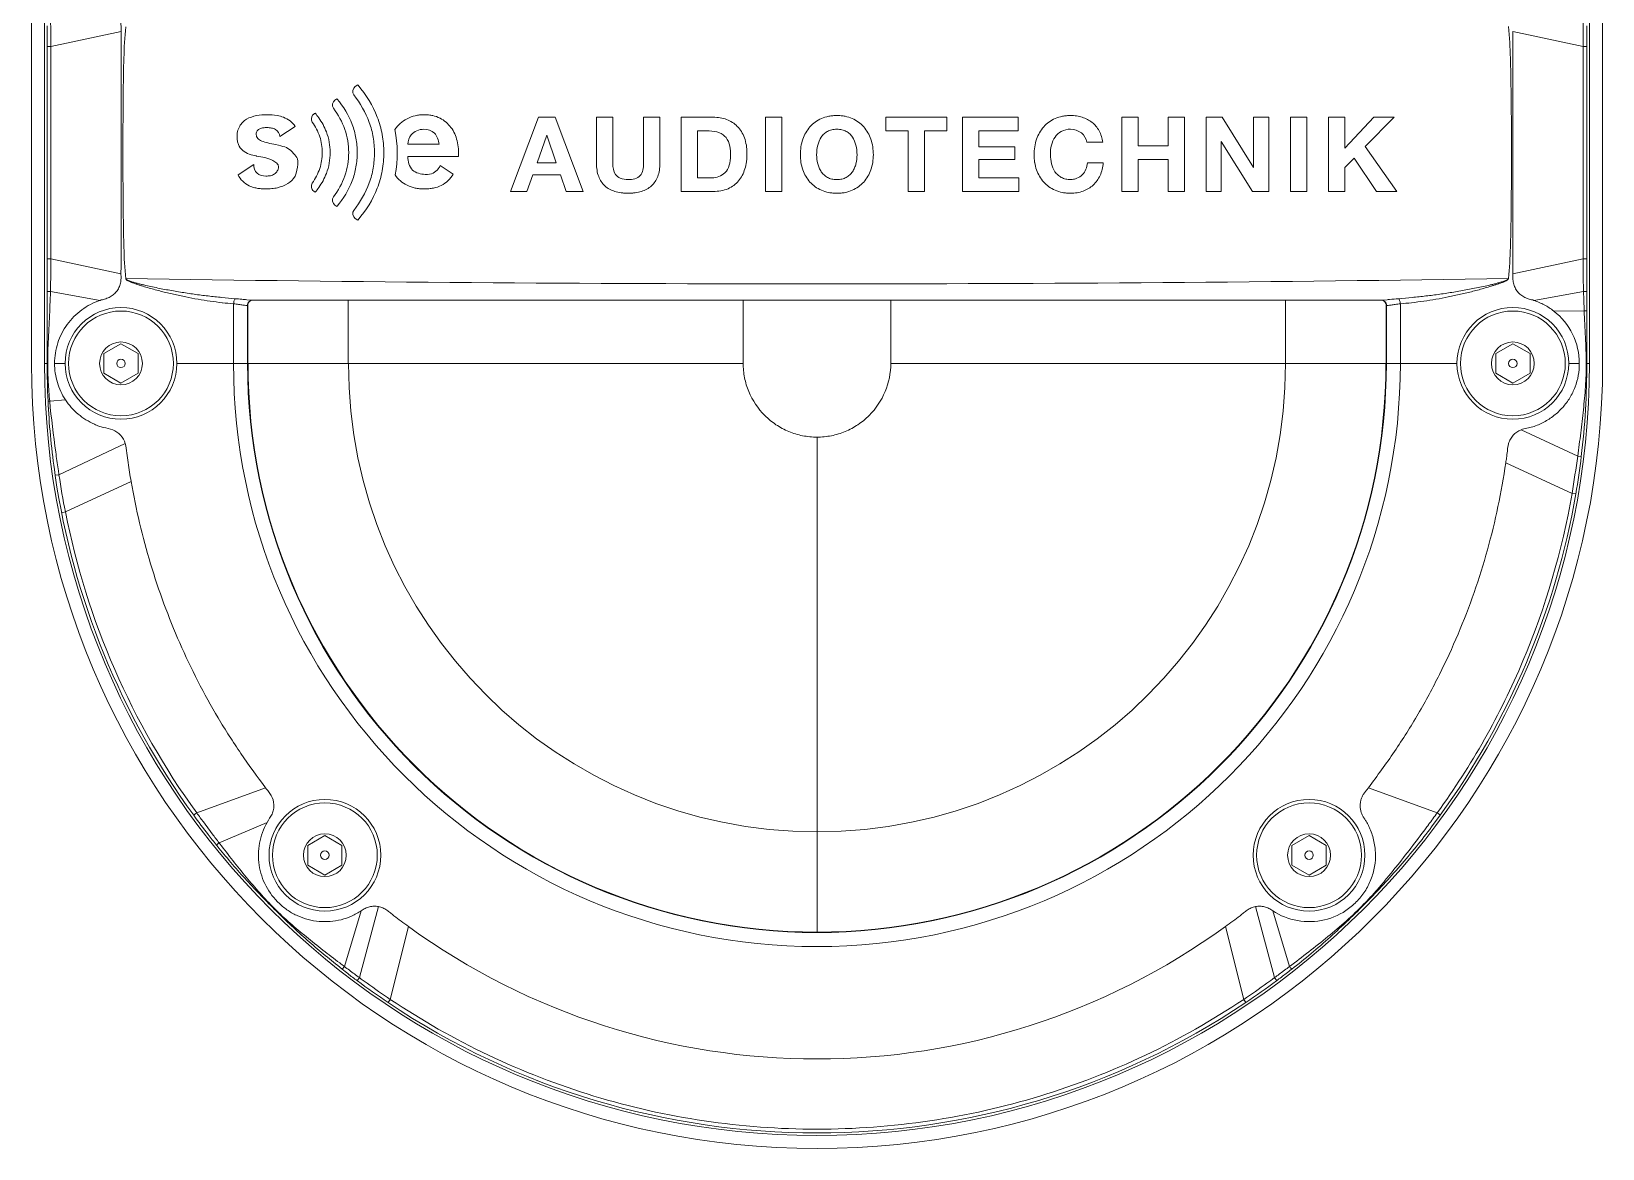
# Model space of a CAD drawing. Header units: millimetres. Extents: x 0 to 4009, y 0 to 2835.
# Drawn here: x 1991.4 to 2140.4, y 1329.1 to 1435.1 of the extents above; entities that cross this region are included whole.
import ezdxf

# ---------------------------------------------------------------- set-up
doc = ezdxf.new("R2010")
doc.units = ezdxf.units.MM
doc.layers.get('0').update_dxf_attribs({"lineweight": 13})

msp = doc.modelspace()

# ---------------------------------------------------------------- linework, layer by layer
for p, q in [((1991.42, 1560.62), (1991.42, 1403.62)), ((1992.65, 1403.62), (1992.65, 1560.62)), ((2139.18, 1560.62), (2139.18, 1403.62)), ((2140.42, 1403.62), (2140.42, 1560.62)), ((1992.9, 1433.69), (1992.9, 1435.65)), ((1993.26, 1433.69), (1999.94, 1435.12)), ((2131.92, 1412.13), (2131.91, 1435.12)), ((2131.91, 1435.12), (2138.57, 1433.69)), ((2138.93, 1435.65), (2138.93, 1433.69)), ((1992.9, 1413.55), (1992.9, 1433.69)), ((1993.26, 1433.69), (1992.9, 1433.69)), ((1993.26, 1413.55), (1993.26, 1433.69)), ((2138.57, 1433.69), (2138.57, 1413.55)), ((2138.93, 1433.69), (2138.57, 1433.69)), ((2138.93, 1433.69), (2138.93, 1413.55)), ((2022.12, 1429.88), (2022.36, 1430.04)), ((2020.19, 1428.6), (2020.38, 1428.73)), ((2016.42, 1426.1), (2014.99, 1425.16)), ((2036.84, 1419.93), (2039.51, 1426.97)), ((2039.51, 1426.97), (2041.1, 1426.97)), ((2041.1, 1426.97), (2043.74, 1419.93)), ((2045.01, 1426.97), (2045.01, 1422.59)), ((2045.01, 1426.97), (2046.56, 1426.97)), ((2046.56, 1422.59), (2046.56, 1426.97)), ((2049.47, 1426.97), (2049.47, 1422.59)), ((2049.47, 1426.97), (2051.02, 1426.97)), ((2051.02, 1422.59), (2051.02, 1426.97)), ((2053.04, 1426.97), (2053.04, 1419.93)), ((2053.04, 1426.97), (2056.08, 1426.97)), ((2061.04, 1426.97), (2061.04, 1419.93)), ((2061.04, 1426.97), (2062.59, 1426.97)), ((2062.59, 1419.93), (2062.59, 1426.97)), ((2072.46, 1426.97), (2072.46, 1425.67)), ((2072.46, 1426.97), (2078.23, 1426.97)), ((2078.23, 1425.67), (2078.23, 1426.97)), ((2079.73, 1426.97), (2079.73, 1419.93)), ((2084.99, 1426.97), (2079.73, 1426.97)), ((2084.99, 1425.67), (2084.99, 1426.97)), ((2094.81, 1426.97), (2094.81, 1419.93)), ((2094.81, 1426.97), (2096.36, 1426.97)), ((2096.36, 1424.27), (2096.36, 1426.97)), ((2099.21, 1426.97), (2099.21, 1424.27)), ((2099.21, 1426.97), (2100.76, 1426.97)), ((2100.76, 1419.93), (2100.76, 1426.97)), ((2102.81, 1426.97), (2102.81, 1419.93)), ((2102.81, 1426.97), (2104.35, 1426.97)), ((2104.35, 1426.97), (2107.31, 1422.21)), ((2107.31, 1426.97), (2107.31, 1422.21)), ((2107.31, 1426.97), (2108.76, 1426.97)), ((2108.76, 1419.93), (2108.76, 1426.97)), ((2110.81, 1426.97), (2110.81, 1419.93)), ((2110.81, 1426.97), (2112.36, 1426.97)), ((2112.36, 1419.93), (2112.36, 1426.97)), ((2114.41, 1426.97), (2114.41, 1419.93)), ((2114.41, 1426.97), (2115.96, 1426.97)), ((2115.96, 1424.05), (2118.71, 1426.97)), ((2115.96, 1424.05), (2115.96, 1426.97)), ((2120.65, 1426.97), (2117.9, 1424.19)), ((2120.65, 1426.97), (2118.71, 1426.97)), ((2040.29, 1425.26), (2039.37, 1422.65)), ((2041.19, 1422.65), (2040.29, 1425.26)), ((2054.59, 1421.23), (2054.59, 1425.67)), ((2055.69, 1425.67), (2054.59, 1425.67)), ((2074.57, 1425.67), (2072.46, 1425.67)), ((2074.57, 1425.67), (2074.57, 1419.93)), ((2076.12, 1419.93), (2076.12, 1425.67)), ((2078.23, 1425.67), (2076.12, 1425.67)), ((2081.27, 1424.16), (2081.27, 1425.67)), ((2084.99, 1425.67), (2081.27, 1425.67)), ((2093.01, 1424.6), (2091.5, 1424.6)), ((2104.26, 1419.93), (2104.26, 1424.68)), ((2107.21, 1419.93), (2104.26, 1424.68)), ((2030.09, 1424.41), (2027.1, 1424.41)), ((2027.1, 1423.25), (2031.92, 1423.25)), ((2081.27, 1424.16), (2084.69, 1424.16)), ((2081.27, 1421.23), (2081.27, 1422.96)), ((2084.69, 1422.96), (2081.27, 1422.96)), ((2084.69, 1424.16), (2084.69, 1422.96)), ((2099.21, 1424.27), (2096.36, 1424.27)), ((2096.36, 1419.93), (2096.36, 1422.97)), ((2096.36, 1422.97), (2099.21, 1422.97)), ((2099.21, 1422.97), (2099.21, 1419.93)), ((2116.85, 1423.1), (2115.96, 1422.2)), ((2118.97, 1419.93), (2116.85, 1423.1)), ((2117.9, 1424.19), (2120.92, 1419.93)), ((2011.01, 1421.51), (2012.5, 1422.49)), ((2030.18, 1422.4), (2031.42, 1421.58)), ((2038.96, 1421.5), (2038.41, 1419.93)), ((2041.6, 1421.5), (2038.96, 1421.5)), ((2039.37, 1422.65), (2041.19, 1422.65)), ((2042.13, 1419.93), (2041.6, 1421.5)), ((2091.57, 1422.64), (2093.07, 1422.64)), ((2115.96, 1419.93), (2115.96, 1422.2)), ((2054.59, 1421.23), (2055.97, 1421.23)), ((2081.27, 1421.23), (2085.07, 1421.23)), ((2085.07, 1419.93), (2085.07, 1421.23)), ((2018.32, 1419.87), (2018.19, 1419.96)), ((2020.38, 1418.51), (2020.19, 1418.64)), ((2038.41, 1419.93), (2036.84, 1419.93)), ((2043.74, 1419.93), (2042.13, 1419.93)), ((2056.08, 1419.93), (2053.04, 1419.93)), ((2062.59, 1419.93), (2061.04, 1419.93)), ((2076.12, 1419.93), (2074.57, 1419.93)), ((2079.73, 1419.93), (2085.07, 1419.93)), ((2096.36, 1419.93), (2094.81, 1419.93)), ((2100.76, 1419.93), (2099.21, 1419.93)), ((2104.26, 1419.93), (2102.81, 1419.93)), ((2108.76, 1419.93), (2107.21, 1419.93)), ((2112.36, 1419.93), (2110.81, 1419.93)), ((2115.96, 1419.93), (2114.41, 1419.93)), ((2118.97, 1419.93), (2120.92, 1419.93)), ((2022.36, 1417.2), (2022.12, 1417.36)), ((1993.26, 1413.55), (1992.9, 1413.55)), ((1992.9, 1411.61), (1992.9, 1413.55)), ((1999.91, 1412.13), (1993.26, 1413.55)), ((2138.57, 1413.55), (2131.92, 1412.13)), ((2138.93, 1413.55), (2138.57, 1413.55)), ((2138.93, 1413.55), (2138.93, 1411.6)), ((1992.9, 1410.43), (1992.9, 1411.61)), ((2138.93, 1411.6), (2138.93, 1410.43)), ((1992.9, 1410.43), (1992.91, 1403.62)), ((1993.22, 1410.44), (1997.93, 1409.6)), ((2012.2, 1409.63), (2011.86, 1409.66)), ((2012.37, 1409.62), (2012.2, 1409.63)), ((2012.39, 1409.62), (2012.37, 1409.62)), ((2119.44, 1409.62), (2012.39, 1409.62)), ((2021.47, 1409.62), (2021.47, 1403.62)), ((2058.92, 1409.62), (2058.92, 1403.62)), ((2072.91, 1403.62), (2072.91, 1409.62)), ((2110.36, 1409.62), (2110.36, 1403.62)), ((2119.44, 1409.62), (2119.46, 1409.62)), ((2119.46, 1409.62), (2119.63, 1409.63)), ((2119.63, 1409.63), (2119.98, 1409.66)), ((2138.61, 1410.44), (2133.9, 1409.6)), ((2138.93, 1410.43), (2138.77, 1410.44)), ((2138.93, 1410.43), (2138.93, 1410.37)), ((2138.93, 1410.37), (2138.93, 1408.6)), ((2010.59, 1403.62), (2010.59, 1409.27)), ((2011.91, 1409.12), (2011.9, 1409.12)), ((2011.91, 1409.12), (2011.91, 1403.62)), ((2011.95, 1409.26), (2011.94, 1409.26)), ((2011.95, 1403.62), (2011.95, 1409.26)), ((2011.95, 1409.26), (2011.95, 1409.26)), ((2119.88, 1409.26), (2119.88, 1403.62)), ((2119.88, 1409.26), (2119.88, 1409.26)), ((2119.91, 1403.62), (2119.91, 1409.12)), ((2119.93, 1409.12), (2119.91, 1409.12)), ((2121.24, 1409.27), (2121.24, 1403.62)), ((2138.67, 1408.62), (2135.78, 1408.59)), ((2138.92, 1403.62), (2138.93, 1408.6)), ((1999.91, 1405.49), (1998.29, 1404.56)), ((2001.54, 1404.56), (1999.91, 1405.49)), ((2131.91, 1405.49), (2130.29, 1404.56)), ((2133.54, 1404.56), (2131.91, 1405.49)), ((1992.65, 1403.62), (1992.91, 1403.62)), ((1992.91, 1403.62), (1992.96, 1403.62)), ((1993.61, 1403.62), (1994.61, 1403.62)), ((1998.29, 1402.68), (1998.29, 1404.56)), ((2001.54, 1404.56), (2001.54, 1402.68)), ((2005.21, 1403.62), (2011.91, 1403.62)), ((2011.95, 1403.62), (2011.92, 1403.62)), ((2012.4, 1403.62), (2011.95, 1403.62)), ((2021.47, 1403.62), (2012.4, 1403.62)), ((2058.92, 1403.62), (2021.47, 1403.62)), ((2072.91, 1403.62), (2110.36, 1403.62)), ((2110.36, 1403.62), (2119.88, 1403.62)), ((2119.88, 1403.62), (2119.91, 1403.62)), ((2119.91, 1403.62), (2126.61, 1403.62)), ((2130.29, 1402.68), (2130.29, 1404.56)), ((2133.54, 1404.56), (2133.54, 1402.68)), ((2137.21, 1403.62), (2138.21, 1403.62)), ((2138.92, 1403.62), (2138.87, 1403.62)), ((2138.92, 1403.62), (2139.18, 1403.62)), ((1998.29, 1402.68), (1999.91, 1401.74)), ((1999.91, 1401.74), (2001.54, 1402.68)), ((2130.29, 1402.68), (2131.91, 1401.74)), ((2131.91, 1401.74), (2133.54, 1402.68)), ((1993.15, 1400.05), (1994.64, 1400.16)), ((2065.92, 1349.65), (2065.92, 1396.62)), ((2138.06, 1394.83), (2132.69, 1397.32)), ((1994.03, 1393.06), (2000.31, 1396.01)), ((2138.4, 1394.79), (2138.06, 1394.83)), ((1993.68, 1392.98), (1993.59, 1393.55)), ((2137.52, 1391.29), (2131.24, 1394.2)), ((1993.67, 1393.01), (1994.03, 1393.06)), ((1994.64, 1389.52), (2000.88, 1392.4)), ((2137.87, 1391.23), (2137.52, 1391.29)), ((1994.28, 1389.45), (1994.64, 1389.52)), ((2007.09, 1360.98), (2013.62, 1363.35)), ((2124.74, 1360.98), (2118.21, 1363.35)), ((2006.79, 1360.77), (2007.09, 1360.98)), ((2125.02, 1360.74), (2124.2, 1359.64)), ((2125.04, 1360.77), (2124.74, 1360.98)), ((2008.59, 1358.95), (2008.46, 1359.12)), ((2008.59, 1358.95), (2008.46, 1359.12)), ((2009.21, 1358.13), (2013.77, 1360.07)), ((2008.97, 1357.92), (2009.09, 1358.02)), ((2009.04, 1357.83), (2008.97, 1357.92)), ((2009.29, 1358.03), (2009.21, 1358.13)), ((2009.29, 1358.03), (2009.21, 1358.13)), ((2019.25, 1358.82), (2017.62, 1357.89)), ((2017.62, 1356.01), (2017.62, 1357.89)), ((2020.87, 1357.89), (2019.25, 1358.82)), ((2020.87, 1357.89), (2020.87, 1356.01)), ((2112.58, 1358.82), (2110.96, 1357.89)), ((2110.96, 1356.01), (2110.96, 1357.89)), ((2114.21, 1357.89), (2112.58, 1358.82)), ((2114.21, 1357.89), (2114.21, 1356.01)), ((2017.62, 1356.01), (2019.25, 1355.07)), ((2019.25, 1355.07), (2020.87, 1356.01)), ((2110.96, 1356.01), (2112.58, 1355.07)), ((2112.58, 1355.07), (2114.21, 1356.01)), ((2021.1, 1346.39), (2022.69, 1351.68)), ((2022.52, 1345.34), (2024.33, 1352.08)), ((2109.31, 1345.34), (2107.5, 1352.08)), ((2110.73, 1346.39), (2109.13, 1351.68)), ((2025.45, 1343.28), (2027.18, 1350.18)), ((2106.38, 1343.28), (2104.65, 1350.18)), ((2020.89, 1346.14), (2020.46, 1346.48)), ((2110.26, 1346.04), (2110.21, 1346)), ((2022.31, 1345.05), (2022.52, 1345.34)), ((2109.52, 1345.05), (2109.31, 1345.34)), ((2025.24, 1342.97), (2025.45, 1343.28)), ((2106.58, 1342.97), (2106.38, 1343.28))]:
    msp.add_line(p, q)
msp.add_lwpolyline([(2028.04, 1409.62), (2053.26, 1409.62), (2078.53, 1409.62), (2103.81, 1409.62)])
for centre, radius in [((1999.91, 1403.62), 5.3), ((1999.91, 1403.62), 4.97), ((2131.91, 1403.62), 5.3), ((2131.91, 1403.62), 4.97), ((1999.91, 1403.62), 2.03), ((2131.91, 1403.62), 2.03), ((1999.91, 1403.62), 0.406), ((2131.91, 1403.62), 0.406), ((2019.25, 1356.95), 5.3), ((2019.25, 1356.95), 4.97), ((2112.58, 1356.95), 5.3), ((2112.58, 1356.95), 4.97), ((2019.25, 1356.95), 2.03), ((2112.58, 1356.95), 2.03), ((2019.25, 1356.95), 0.406), ((2112.58, 1356.95), 0.406)]:
    msp.add_circle(centre, radius)
for centre, radius, start, end in [((1997.11, 1459.23), 38.28, 303.4064, 303.6488), ((2013.48, 1423.22), 6.37, 35.5949, 40.5769), ((2015.34, 1423.62), 10.77, 348.6298, 11.6834), ((2013.48, 1424.02), 6.38, 319.4252, 324.3828), ((2065.92, 5583.98), 4172.82, 269.0999, 270.90028), ((2012.41, 1409.12), 0.5, 90, 180), ((2119.41, 1409.12), 0.5, 0, 90), ((2138.5, 1397.4), 13.04, 88.7726, 89.4931), ((2290.72, 1414.79), 152.17, 181.6377, 181.8666), ((2272.03, 1414.18), 133.47, 181.8666, 182.1276), ((2013.8, 1447.73), 38.59, 263.6358, 265.2282), ((2118.03, 1447.74), 38.6, 274.7682, 276.3604), ((2257.41, 1413.64), 118.84, 182.1276, 182.4206), ((2065.92, 1403.62), 74.5, 180, 0), ((2065.91, 1403.62), 73.26, 180, 0), ((2068.37, 1403.57), 75.46, 179.9662, 182.6738), ((2065.91, 1403.62), 55.33, 180, 0), ((2065.91, 1403.62), 54, 180, 0), ((2065.92, 1403.62), 53.96, 180, 269.9992), ((2065.92, 1403.62), 44.44, 180.0007, 269.9991), ((2065.91, 1403.62), 53.96, 270, 360), ((2065.91, 1403.62), 44.44, 270.0004, 359.9998), ((2064.75, 1403.42), 71.84, 182.6863, 187.9), ((2067.08, 1403.43), 71.84, 350.2196, 353.0942), ((2258.04, 1432.08), 266.88, 188.2909, 188.4077), ((2065.91, 1403.62), 73.02, 188.378, 215.959), ((2068.51, 1404.07), 75.29, 188.4101, 191.1402), ((2065.91, 1403.62), 73.02, 324.041, 350.2292), ((2064.43, 1402.53), 71.18, 215.9502, 217.7932), ((2044.3, 1419.28), 99.34, 323.2586, 324.067), ((2064.11, 1402.28), 70.77, 217.79, 218.8119), ((2131.56, 1451.29), 153.78, 216.9004, 217.2862), ((2008.08, 1446.23), 144.49, 323.0977, 323.286), ((2018.83, 1346.33), 15.23, 129.1784, 129.7991), ((2065.91, 1403.62), 66, 234.0604, 305.9398), ((2077.97, 1422.48), 94.99, 232.8853, 233.2218), ((2065, 1402.34), 71.44, 231.8746, 232.4104), ((2141.86, 1507.72), 201.52, 233.1833, 233.3503), ((2065.56, 1403.08), 72.38, 232.4138, 233.3206), ((2114.91, 1471.46), 156.34, 233.3423, 233.7762), ((2018.12, 1469.83), 154.31, 306.2207, 306.6364), ((2066.26, 1403.09), 72.38, 306.6793, 307.585), ((1990.9, 1506.46), 199.95, 306.65, 306.8183), ((2066.83, 1402.34), 71.44, 307.5885, 308.1252), ((2065.9, 1403.6), 72.99, 233.3496, 236.1525), ((2065.93, 1403.6), 72.99, 303.8473, 306.6503), ((2065.91, 1403.62), 73.02, 236.1529, 303.847)]:
    msp.add_arc(centre, radius, start, end)
for points, knots in [([(1998.62, 1437.43), (1998.85, 1437.35), (1999.16, 1437.16), (1999.5, 1436.82), (1999.7, 1436.52), (1999.84, 1436.19), (1999.91, 1435.83), (1999.93, 1435.47), (1999.94, 1435.24), (1999.94, 1435.12)], [0, 0, 0, 0, 0.249117, 0.374302, 0.499772, 0.624699, 0.749893, 0.875062, 1, 1, 1, 1]), ([(2138.61, 1436.8), (2138.59, 1436.02), (2138.57, 1434.99), (2138.57, 1433.95), (2138.57, 1433.69)], [0, 0, 0, 0, 0.749622, 1, 1, 1, 1]), ([(1999.94, 1435.12), (1999.93, 1433.2), (1999.92, 1429.37), (1999.91, 1421.71), (1999.92, 1415.96), (1999.91, 1412.13)], [0, 0, 0, 0, 0.25, 0.5, 1, 1, 1, 1]), ([(2000.37, 1411.65), (2000.26, 1412.65), (2000.19, 1414.14), (2000.15, 1416.13), (2000.12, 1418.13), (2000.1, 1420.62), (2000.09, 1423.61), (2000.1, 1426.6), (2000.12, 1429.59), (2000.17, 1432.58), (2000.26, 1434.57), (2000.36, 1435.56)], [0, 0, 0, 0, 0.124992, 0.187493, 0.249994, 0.374997, 0.5, 0.625003, 0.750006, 0.875006, 1, 1, 1, 1]), ([(2131.49, 1435.57), (2131.6, 1434.58), (2131.69, 1432.58), (2131.74, 1429.6), (2131.77, 1426.61), (2131.78, 1423.62), (2131.77, 1420.63), (2131.75, 1418.14), (2131.72, 1416.15), (2131.67, 1414.15), (2131.59, 1412.66), (2131.48, 1411.67)], [0, 0, 0, 0, 0.12499, 0.249992, 0.374996, 0.5, 0.625004, 0.750008, 0.81251, 0.875013, 1, 1, 1, 1]), ([(2021.99, 1418.14), (2022.61, 1418.92), (2023.36, 1420.24), (2023.87, 1422.15), (2023.99, 1423.62), (2023.87, 1425.08), (2023.36, 1427), (2022.61, 1428.31), (2021.99, 1429.09)], [0, 0, 0, 0, 0.252567, 0.375942, 0.499977, 0.624028, 0.747412, 1, 1, 1, 1]), ([(2022.36, 1430.04), (2022.37, 1430.03), (2023.15, 1429.13), (2024.1, 1427.59), (2024.73, 1425.34), (2024.89, 1423.62), (2024.73, 1421.89), (2024.1, 1419.65), (2023.15, 1418.11), (2022.37, 1417.21), (2022.36, 1417.2)], [0, 0, 0, 0, 0.003225, 0.254558, 0.376923, 0.500018, 0.623092, 0.745446, 0.996775, 1, 1, 1, 1]), ([(2020.06, 1419.41), (2020.52, 1420.01), (2021.07, 1421.03), (2021.44, 1422.5), (2021.54, 1423.62), (2021.44, 1424.74), (2021.07, 1426.21), (2020.52, 1427.22), (2020.06, 1427.83)], [0, 0, 0, 0, 0.252256, 0.375766, 0.499973, 0.624199, 0.747722, 1, 1, 1, 1]), ([(2020.38, 1428.73), (2020.39, 1428.72), (2021, 1428), (2021.74, 1426.77), (2022.24, 1424.99), (2022.36, 1423.62), (2022.24, 1422.25), (2021.74, 1420.46), (2021, 1419.24), (2020.39, 1418.52), (2020.38, 1418.51)], [0, 0, 0, 0, 0.003048, 0.254353, 0.376824, 0.500013, 0.623195, 0.745657, 0.996952, 1, 1, 1, 1]), ([(2012.74, 1423.3), (2012.52, 1423.35), (2012.05, 1423.45), (2011.43, 1423.77), (2011.08, 1424.27), (2010.94, 1424.73), (2010.91, 1425.05), (2010.92, 1425.34), (2010.98, 1425.71), (2011.13, 1426.12), (2011.44, 1426.51), (2011.96, 1426.91), (2012.77, 1427.17), (2013.75, 1427.24), (2014.41, 1427.2), (2014.71, 1427.15)], [0, 0, 0, 0, 0.087421, 0.180412, 0.26848, 0.312514, 0.356548, 0.391716, 0.426884, 0.49722, 0.557565, 0.61791, 0.745692, 0.882679, 1, 1, 1, 1]), ([(2014.99, 1425.16), (2014.95, 1425.41), (2014.71, 1425.81), (2014.18, 1425.97), (2013.79, 1426), (2013.41, 1425.98), (2013.09, 1425.91), (2012.85, 1425.75), (2012.75, 1425.55), (2012.73, 1425.39), (2012.74, 1425.28), (2012.75, 1425.23), (2012.75, 1425.22)], [0, 0, 0, 0, 0.250656, 0.379199, 0.523984, 0.631064, 0.740697, 0.841999, 0.893981, 0.953403, 0.991247, 1, 1, 1, 1]), ([(2014.71, 1427.15), (2014.92, 1427.11), (2015.58, 1426.93), (2016.18, 1426.5), (2016.42, 1426.1)], [0, 0, 0, 0, 0.315839, 1, 1, 1, 1]), ([(2018.05, 1420.73), (2018.35, 1421.15), (2018.72, 1421.85), (2018.96, 1422.85), (2019.02, 1423.62), (2018.96, 1424.39), (2018.72, 1425.39), (2018.35, 1426.09), (2018.05, 1426.51)], [0, 0, 0, 0, 0.251975, 0.375614, 0.499977, 0.624346, 0.747993, 1, 1, 1, 1]), ([(2018.66, 1426.93), (2018.96, 1426.51), (2019.37, 1425.76), (2019.69, 1424.62), (2019.78, 1423.62), (2019.69, 1422.61), (2019.37, 1421.47), (2018.96, 1420.72), (2018.66, 1420.31)], [0, 0, 0, 0, 0.215512, 0.357219, 0.499837, 0.64243, 0.784125, 1, 1, 1, 1]), ([(2025.89, 1425.8), (2026.03, 1426.02), (2026.38, 1426.42), (2027.04, 1426.87), (2027.68, 1427.1), (2028.24, 1427.2), (2028.67, 1427.22), (2029.08, 1427.2), (2029.59, 1427.12), (2030.17, 1426.92), (2030.75, 1426.53), (2031.39, 1425.84), (2031.88, 1424.72), (2031.95, 1423.74), (2031.92, 1423.25)], [0, 0, 0, 0, 0.086332, 0.17313, 0.263091, 0.310293, 0.359467, 0.405143, 0.448287, 0.528878, 0.60525, 0.680566, 0.835008, 1, 1, 1, 1]), ([(2056.08, 1426.97), (2056.51, 1426.97), (2057.35, 1426.85), (2058.26, 1426.28), (2058.77, 1425.62), (2059.06, 1425.01), (2059.21, 1424.42), (2059.27, 1423.91), (2059.28, 1423.51), (2059.27, 1423.12), (2059.22, 1422.64), (2059.1, 1422.08), (2058.85, 1421.46), (2058.39, 1420.75), (2057.47, 1420.07), (2056.56, 1419.93), (2056.08, 1419.93)], [0, 0, 0, 0, 0.119997, 0.232153, 0.290058, 0.351963, 0.4202, 0.457411, 0.496997, 0.532118, 0.566116, 0.630866, 0.691905, 0.750375, 0.866497, 1, 1, 1, 1]), ([(2067.8, 1419.76), (2067.67, 1419.76), (2067.41, 1419.77), (2066.91, 1419.84), (2066.34, 1420.02), (2065.73, 1420.36), (2065.06, 1420.96), (2064.6, 1421.78), (2064.37, 1422.69), (2064.32, 1423.43), (2064.37, 1424.17), (2064.6, 1425.1), (2065.06, 1425.92), (2065.73, 1426.54), (2066.34, 1426.88), (2066.91, 1427.06), (2067.41, 1427.13), (2067.67, 1427.14), (2067.8, 1427.14)], [0, 0, 0, 0, 0.035085, 0.068648, 0.131971, 0.192061, 0.250797, 0.369512, 0.43212, 0.497597, 0.564847, 0.628738, 0.748789, 0.807772, 0.867942, 0.931281, 0.964844, 1, 1, 1, 1]), ([(2067.8, 1427.14), (2067.93, 1427.14), (2068.19, 1427.13), (2068.69, 1427.06), (2069.26, 1426.88), (2069.86, 1426.54), (2070.54, 1425.92), (2071, 1425.1), (2071.22, 1424.17), (2071.28, 1423.43), (2071.22, 1422.69), (2071, 1421.78), (2070.53, 1420.96), (2069.86, 1420.36), (2069.26, 1420.02), (2068.69, 1419.84), (2068.19, 1419.77), (2067.93, 1419.76), (2067.8, 1419.76)], [0, 0, 0, 0, 0.035126, 0.068666, 0.131977, 0.192137, 0.251123, 0.371188, 0.435081, 0.502332, 0.567809, 0.630421, 0.749149, 0.807888, 0.867969, 0.931264, 0.964803, 1, 1, 1, 1]), ([(2093.01, 1424.6), (2092.96, 1424.98), (2092.75, 1425.7), (2092.04, 1426.54), (2091.24, 1426.95), (2090.53, 1427.11), (2090.02, 1427.15), (2089.57, 1427.13), (2089.08, 1427.06), (2088.51, 1426.88), (2087.9, 1426.54), (2087.23, 1425.92), (2086.77, 1425.1), (2086.54, 1424.17), (2086.48, 1423.43), (2086.52, 1422.92), (2086.56, 1422.67), (2086.57, 1422.66)], [0, 0, 0, 0, 0.105018, 0.201453, 0.298594, 0.349392, 0.402088, 0.439003, 0.474247, 0.540764, 0.603962, 0.665903, 0.791984, 0.859079, 0.929702, 0.998461, 1, 1, 1, 1]), ([(2012.75, 1425.22), (2012.76, 1425.2), (2012.78, 1425.11), (2012.87, 1424.96), (2013.05, 1424.82), (2013.37, 1424.66), (2013.88, 1424.53), (2015.26, 1424.21), (2015.79, 1424.13), (2016.57, 1423.19), (2016.75, 1422.96), (2016.54, 1421.35), (2015.75, 1420.61), (2014.92, 1420.3), (2014.21, 1420.19), (2013.69, 1420.16), (2013.21, 1420.18), (2012.86, 1420.23), (2012.66, 1420.27), (2012.59, 1420.29)], [0, 0, 0, 0, 0.007319, 0.025859, 0.045466, 0.067828, 0.122612, 0.189724, 0.428191, 0.536881, 0.659681, 0.731886, 0.795011, 0.861433, 0.896669, 0.932624, 0.960372, 0.986638, 1, 1, 1, 1]), ([(2030.09, 1424.41), (2030.02, 1424.79), (2029.79, 1425.59), (2028.56, 1425.98), (2027.38, 1425.52), (2027.12, 1424.73), (2027.1, 1424.41)], [0, 0, 0, 0, 0.260137, 0.5, 0.786641, 1, 1, 1, 1]), ([(2055.97, 1421.23), (2056.4, 1421.23), (2057.5, 1421.65), (2057.82, 1423.18), (2057.62, 1424.88), (2056.63, 1425.61), (2056.02, 1425.67), (2055.69, 1425.67)], [0, 0, 0, 0, 0.214946, 0.5, 0.749436, 0.860604, 1, 1, 1, 1]), ([(2067.8, 1425.84), (2067.71, 1425.84), (2067.55, 1425.83), (2067.25, 1425.78), (2066.91, 1425.65), (2066.57, 1425.41), (2066.21, 1424.99), (2065.94, 1424.3), (2065.85, 1423.43), (2065.93, 1422.7), (2066.11, 1422.16), (2066.31, 1421.79), (2066.57, 1421.49), (2066.91, 1421.24), (2067.25, 1421.12), (2067.55, 1421.07), (2067.72, 1421.06), (2067.8, 1421.06)], [0, 0, 0, 0, 0.036355, 0.07036, 0.133, 0.191952, 0.25045, 0.372555, 0.503724, 0.629988, 0.691037, 0.750196, 0.808209, 0.866964, 0.929554, 0.963554, 1, 1, 1, 1]), ([(2067.8, 1421.06), (2067.88, 1421.06), (2068.04, 1421.07), (2068.35, 1421.12), (2068.69, 1421.24), (2069.03, 1421.49), (2069.29, 1421.79), (2069.49, 1422.16), (2069.67, 1422.7), (2069.74, 1423.43), (2069.65, 1424.3), (2069.38, 1424.99), (2069.03, 1425.41), (2068.69, 1425.65), (2068.35, 1425.78), (2068.04, 1425.83), (2067.88, 1425.84), (2067.8, 1425.84)], [0, 0, 0, 0, 0.036438, 0.070429, 0.132999, 0.191734, 0.249731, 0.308879, 0.369922, 0.496183, 0.62735, 0.749439, 0.807921, 0.866853, 0.929472, 0.963468, 1, 1, 1, 1]), ([(2089.97, 1425.84), (2089.66, 1425.84), (2089.07, 1425.72), (2088.43, 1425.11), (2088.11, 1424.31), (2088.02, 1423.43), (2088.12, 1422.56), (2088.38, 1421.9), (2088.74, 1421.49), (2089.09, 1421.24), (2089.43, 1421.12), (2089.74, 1421.07), (2089.98, 1421.06), (2090.15, 1421.07), (2090.24, 1421.09)], [0, 0, 0, 0, 0.127405, 0.240093, 0.358363, 0.48493, 0.60682, 0.722609, 0.778598, 0.834587, 0.898319, 0.930185, 0.962052, 1, 1, 1, 1]), ([(2091.5, 1424.6), (2091.46, 1424.94), (2091.05, 1425.6), (2090.33, 1425.84), (2089.97, 1425.84)], [0, 0, 0, 0, 0.485592, 1, 1, 1, 1]), ([(2014.84, 1422.33), (2014.83, 1422.37), (2014.8, 1422.47), (2014.64, 1422.67), (2014.18, 1422.97), (2013.55, 1423.16), (2013.03, 1423.23), (2012.76, 1423.29), (2012.74, 1423.3)], [0, 0, 0, 0, 0.053123, 0.140103, 0.314065, 0.647946, 0.981828, 1, 1, 1, 1]), ([(2030.18, 1422.4), (2030.15, 1422.29), (2029.81, 1421.79), (2029.18, 1421.39), (2027.33, 1421.8), (2027.12, 1422.79), (2027.1, 1423.25)], [0, 0, 0, 0, 0.102131, 0.499994, 0.739581, 1, 1, 1, 1]), ([(2012.59, 1420.29), (2012.41, 1420.33), (2011.76, 1420.55), (2011.23, 1421.07), (2011.01, 1421.51)], [0, 0, 0, 0, 0.273024, 1, 1, 1, 1]), ([(2012.5, 1422.49), (2012.51, 1422.19), (2012.7, 1421.52), (2013.5, 1421.38), (2014.08, 1421.41), (2014.46, 1421.55), (2014.71, 1421.81), (2014.83, 1422.06), (2014.86, 1422.22), (2014.85, 1422.31), (2014.84, 1422.33)], [0, 0, 0, 0, 0.261121, 0.514615, 0.63274, 0.750865, 0.863825, 0.920305, 0.976785, 1, 1, 1, 1]), ([(2031.42, 1421.58), (2031.28, 1421.35), (2030.95, 1420.93), (2030.29, 1420.47), (2029.66, 1420.26), (2029.11, 1420.18), (2028.67, 1420.16), (2028.23, 1420.18), (2027.68, 1420.27), (2027.04, 1420.49), (2026.39, 1420.91), (2026.04, 1421.29), (2025.9, 1421.5)], [0, 0, 0, 0, 0.12628, 0.245964, 0.368834, 0.434037, 0.502615, 0.572715, 0.639356, 0.764424, 0.882977, 1, 1, 1, 1]), ([(2051.02, 1422.59), (2051.02, 1422.17), (2050.92, 1421.38), (2050.38, 1420.55), (2049.79, 1420.13), (2049.26, 1419.91), (2048.77, 1419.81), (2048.35, 1419.77), (2048.01, 1419.76), (2047.67, 1419.77), (2047.24, 1419.81), (2046.75, 1419.91), (2046.23, 1420.13), (2045.64, 1420.54), (2045.1, 1421.38), (2045.01, 1422.17), (2045.01, 1422.59)], [0, 0, 0, 0, 0.134366, 0.247678, 0.304065, 0.363654, 0.4285, 0.463383, 0.500065, 0.536901, 0.571872, 0.636721, 0.696132, 0.75225, 0.865206, 1, 1, 1, 1]), ([(2046.56, 1422.59), (2046.56, 1422.23), (2046.62, 1421.62), (2047.3, 1421.11), (2048.14, 1421.01), (2049.35, 1421.24), (2049.47, 1422.19), (2049.47, 1422.59)], [0, 0, 0, 0, 0.22495, 0.340978, 0.5, 0.750435, 1, 1, 1, 1]), ([(2086.57, 1422.66), (2086.6, 1422.43), (2086.77, 1421.77), (2087.23, 1420.96), (2087.9, 1420.36), (2088.51, 1420.02), (2089.08, 1419.84), (2089.57, 1419.77), (2089.94, 1419.75), (2090.28, 1419.77), (2090.68, 1419.82), (2091.16, 1419.94), (2091.67, 1420.19), (2092.27, 1420.64), (2092.84, 1421.45), (2093.03, 1422.23), (2093.07, 1422.64)], [0, 0, 0, 0, 0.072535, 0.213378, 0.283066, 0.354357, 0.429479, 0.469292, 0.510994, 0.544215, 0.576328, 0.637771, 0.696668, 0.75439, 0.871349, 1, 1, 1, 1]), ([(2090.24, 1421.09), (2090.25, 1421.09), (2090.36, 1421.11), (2090.67, 1421.2), (2091.12, 1421.48), (2091.44, 1422.02), (2091.54, 1422.44), (2091.57, 1422.64)], [0, 0, 0, 0, 0.013026, 0.151236, 0.427657, 0.713829, 1, 1, 1, 1]), ([(2021.99, 1418.14), (2021.83, 1417.94), (2021.9, 1417.51), (2022.12, 1417.36), (2022.12, 1417.36)], [0, 0, 0, 0, 0.99772, 1, 1, 1, 1]), ([(1993.22, 1410.44), (1993.24, 1411.22), (1993.26, 1412.25), (1993.26, 1413.29), (1993.26, 1413.55)], [0, 0, 0, 0, 0.749625, 1, 1, 1, 1]), ([(2138.57, 1413.55), (2138.57, 1413.29), (2138.57, 1412.25), (2138.59, 1411.22), (2138.61, 1410.44)], [0, 0, 0, 0, 0.250372, 1, 1, 1, 1]), ([(1999.91, 1412.13), (1999.91, 1411.98), (1999.92, 1411.68), (1999.89, 1411.23), (1999.73, 1410.8), (1999.49, 1410.42), (1999.17, 1410.1), (1998.85, 1409.9), (1998.58, 1409.79), (1998.29, 1409.7), (1998.07, 1409.65), (1997.93, 1409.6)], [0, 0, 0, 0, 0.12523, 0.249715, 0.374883, 0.500427, 0.625446, 0.750533, 0.813041, 0.875385, 1, 1, 1, 1]), ([(2010.76, 1409.76), (2010.33, 1409.79), (2009.47, 1409.87), (2008.16, 1410.01), (2006.85, 1410.18), (2005.76, 1410.35), (2004.88, 1410.5), (2004.22, 1410.61), (2003.56, 1410.74), (2002.91, 1410.87), (2002.36, 1410.99), (2001.92, 1411.1), (2001.6, 1411.18), (2001.27, 1411.26), (2000.95, 1411.36), (2000.68, 1411.45), (2000.5, 1411.53), (2000.41, 1411.6), (2000.38, 1411.64), (2000.37, 1411.67)], [0, 0, 0, 0, 0.121691, 0.244991, 0.369482, 0.494801, 0.557683, 0.620677, 0.683762, 0.746924, 0.810147, 0.841778, 0.87342, 0.90507, 0.936727, 0.968381, 0.984204, 0.992114, 1, 1, 1, 1]), ([(2000.37, 1411.65), (2000.37, 1411.64), (2000.37, 1411.62), (2000.39, 1411.6), (2000.4, 1411.58), (2000.42, 1411.56), (2000.46, 1411.53), (2000.51, 1411.49), (2000.6, 1411.44), (2000.71, 1411.39), (2000.9, 1411.31), (2001.13, 1411.22), (2001.42, 1411.12), (2001.71, 1411.03), (2002.09, 1410.91), (2002.57, 1410.77), (2003.15, 1410.61), (2003.73, 1410.45), (2004.31, 1410.31), (2005.09, 1410.13), (2006.05, 1409.92), (2007.21, 1409.7), (2008.37, 1409.52), (2009.14, 1409.42), (2009.52, 1409.38)], [0, 0, 0, 0, 0.003911, 0.005915, 0.007898, 0.011864, 0.015831, 0.023766, 0.031702, 0.047571, 0.063441, 0.095173, 0.126897, 0.158609, 0.190305, 0.253642, 0.316886, 0.380017, 0.443011, 0.505846, 0.630947, 0.755134, 0.878215, 1, 1, 1, 1]), ([(2121.07, 1409.76), (2121.5, 1409.79), (2122.37, 1409.87), (2123.67, 1410.01), (2124.98, 1410.18), (2126.08, 1410.35), (2126.96, 1410.5), (2127.62, 1410.62), (2128.28, 1410.74), (2128.94, 1410.88), (2129.49, 1411), (2129.92, 1411.1), (2130.25, 1411.18), (2130.58, 1411.27), (2130.85, 1411.35), (2131.06, 1411.42), (2131.22, 1411.48), (2131.35, 1411.53), (2131.44, 1411.6), (2131.48, 1411.64), (2131.48, 1411.67)], [0, 0, 0, 0, 0.121692, 0.244992, 0.369486, 0.494808, 0.557691, 0.620686, 0.683773, 0.746935, 0.810159, 0.84179, 0.873432, 0.905083, 0.936739, 0.95257, 0.9684, 0.984223, 0.992129, 1, 1, 1, 1]), ([(2131.48, 1411.67), (2131.48, 1411.66), (2131.48, 1411.63), (2131.46, 1411.6), (2131.44, 1411.57), (2131.4, 1411.54), (2131.35, 1411.5), (2131.21, 1411.42), (2131.01, 1411.33), (2130.72, 1411.23), (2130.44, 1411.13), (2130.15, 1411.04), (2129.76, 1410.92), (2129.28, 1410.77), (2128.7, 1410.61), (2128.12, 1410.46), (2127.53, 1410.31), (2126.76, 1410.13), (2125.79, 1409.92), (2124.62, 1409.7), (2123.46, 1409.52), (2122.69, 1409.42), (2122.31, 1409.38)], [0, 0, 0, 0, 0.003998, 0.007941, 0.011945, 0.015913, 0.023842, 0.031777, 0.063502, 0.095232, 0.126953, 0.158662, 0.190356, 0.253688, 0.316929, 0.380056, 0.443048, 0.50588, 0.630975, 0.755155, 0.878228, 1, 1, 1, 1]), ([(2133.9, 1409.6), (2133.76, 1409.65), (2133.54, 1409.7), (2133.25, 1409.78), (2132.98, 1409.9), (2132.66, 1410.1), (2132.34, 1410.42), (2132.1, 1410.8), (2131.94, 1411.23), (2131.9, 1411.68), (2131.91, 1411.98), (2131.91, 1412.13)], [0, 0, 0, 0, 0.124655, 0.186979, 0.249424, 0.374625, 0.499742, 0.625071, 0.750349, 0.874905, 1, 1, 1, 1]), ([(1992.9, 1410.43), (1992.9, 1410.43), (1992.91, 1410.43), (1992.94, 1410.43), (1993, 1410.44), (1993.1, 1410.44), (1993.18, 1410.44), (1993.22, 1410.44)], [0, 0, 0, 0, 0.027593, 0.086633, 0.296721, 0.616743, 1, 1, 1, 1]), ([(1992.96, 1403.62), (1992.96, 1404.19), (1992.98, 1405.18), (1993.06, 1406.6), (1993.12, 1407.88), (1993.18, 1409.16), (1993.21, 1410.01), (1993.22, 1410.44)], [0, 0, 0, 0, 0.249989, 0.43748, 0.624986, 0.812504, 1, 1, 1, 1]), ([(1993.61, 1403.62), (1993.62, 1404.27), (1993.77, 1405.27), (1994.27, 1406.48), (1994.79, 1407.33), (1995.43, 1408.08), (1996.17, 1408.72), (1997.02, 1409.24), (1997.62, 1409.49), (1997.93, 1409.6)], [0, 0, 0, 0, 0.250097, 0.375227, 0.500147, 0.625024, 0.749869, 0.874863, 1, 1, 1, 1]), ([(2010.76, 1409.76), (2010.74, 1409.75), (2010.69, 1409.69), (2010.64, 1409.58), (2010.61, 1409.43), (2010.59, 1409.33), (2010.59, 1409.27)], [0, 0, 0, 0, 0.156253, 0.391507, 0.688875, 1, 1, 1, 1]), ([(2011.86, 1409.66), (2011.69, 1409.67), (2011.33, 1409.71), (2010.96, 1409.75), (2010.76, 1409.76)], [0, 0, 0, 0, 0.454826, 1, 1, 1, 1]), ([(2012.39, 1409.62), (2012.27, 1409.62), (2012.06, 1409.53), (2011.93, 1409.31), (2011.9, 1409.18), (2011.9, 1409.12)], [0, 0, 0, 0, 0.494068, 0.75438, 1, 1, 1, 1]), ([(2119.93, 1409.12), (2119.93, 1409.18), (2119.9, 1409.31), (2119.77, 1409.53), (2119.56, 1409.62), (2119.44, 1409.62)], [0, 0, 0, 0, 0.24562, 0.505931, 1, 1, 1, 1]), ([(2119.98, 1409.66), (2120.05, 1409.67), (2120.42, 1409.7), (2120.78, 1409.74), (2121.07, 1409.76)], [0, 0, 0, 0, 0.213563, 1, 1, 1, 1]), ([(2121.24, 1409.27), (2121.24, 1409.33), (2121.22, 1409.44), (2121.18, 1409.59), (2121.13, 1409.7), (2121.09, 1409.75), (2121.07, 1409.76)], [0, 0, 0, 0, 0.335144, 0.637049, 0.858987, 1, 1, 1, 1]), ([(2133.9, 1409.6), (2134.07, 1409.54), (2134.4, 1409.41), (2135.05, 1409.1), (2135.5, 1408.81), (2135.78, 1408.59)], [0, 0, 0, 0, 0.250417, 0.500581, 1, 1, 1, 1]), ([(2010.59, 1409.27), (2010.75, 1409.26), (2011.04, 1409.22), (2011.43, 1409.16), (2011.71, 1409.13), (2011.85, 1409.12), (2011.9, 1409.12)], [0, 0, 0, 0, 0.368434, 0.673626, 0.889059, 1, 1, 1, 1]), ([(2119.93, 1409.12), (2119.98, 1409.12), (2120.12, 1409.13), (2120.4, 1409.16), (2120.79, 1409.22), (2121.08, 1409.26), (2121.24, 1409.27)], [0, 0, 0, 0, 0.110943, 0.326377, 0.631563, 1, 1, 1, 1]), ([(2135.78, 1408.59), (2136.53, 1408.01), (2137.78, 1406.49), (2138.21, 1404.57), (2138.21, 1403.62)], [0, 0, 0, 0, 0.499118, 1, 1, 1, 1]), ([(2138.67, 1408.62), (2138.71, 1407.78), (2138.78, 1406.53), (2138.85, 1404.87), (2138.86, 1404.03), (2138.87, 1403.62)], [0, 0, 0, 0, 0.500021, 0.75, 1, 1, 1, 1]), ([(2138.93, 1408.6), (2138.92, 1408.61), (2138.9, 1408.61), (2138.84, 1408.61), (2138.77, 1408.61), (2138.71, 1408.62), (2138.67, 1408.62)], [0, 0, 0, 0, 0.089664, 0.299225, 0.615211, 1, 1, 1, 1]), ([(1993.15, 1400.05), (1993.09, 1400.64), (1993.02, 1401.53), (1992.97, 1402.72), (1992.96, 1403.32), (1992.96, 1403.62)], [0, 0, 0, 0, 0.499981, 0.749971, 1, 1, 1, 1]), ([(1994.64, 1400.16), (1994.48, 1400.42), (1994.18, 1400.95), (1993.86, 1401.81), (1993.66, 1402.7), (1993.61, 1403.31), (1993.61, 1403.62)], [0, 0, 0, 0, 0.24952, 0.4995, 0.74967, 1, 1, 1, 1]), ([(2065.92, 1396.62), (2065.46, 1396.63), (2064.77, 1396.69), (2063.88, 1396.91), (2063.02, 1397.22), (2062, 1397.77), (2060.58, 1398.93), (2059.54, 1400.5), (2059, 1402.25), (2058.91, 1403.17), (2058.92, 1403.62)], [0, 0, 0, 0, 0.125147, 0.187789, 0.250423, 0.375599, 0.500708, 0.749769, 0.874925, 1, 1, 1, 1]), ([(2065.92, 1396.62), (2066.37, 1396.63), (2067.29, 1396.71), (2068.61, 1397.11), (2069.83, 1397.77), (2071.25, 1398.93), (2072.54, 1400.88), (2072.92, 1402.71), (2072.91, 1403.62)], [0, 0, 0, 0, 0.125297, 0.250607, 0.375936, 0.501227, 0.750654, 1, 1, 1, 1]), ([(2132.69, 1397.32), (2132.87, 1397.39), (2133.15, 1397.45), (2133.52, 1397.52), (2133.89, 1397.62), (2134.34, 1397.79), (2134.85, 1398.04), (2135.34, 1398.33), (2135.96, 1398.77), (2136.66, 1399.42), (2137.34, 1400.34), (2137.84, 1401.37), (2138.15, 1402.47), (2138.22, 1403.24), (2138.21, 1403.62)], [0, 0, 0, 0, 0.062585, 0.093898, 0.125182, 0.187724, 0.25022, 0.312672, 0.375097, 0.499796, 0.624587, 0.749562, 0.874722, 1, 1, 1, 1]), ([(2138.87, 1403.62), (2138.86, 1402.88), (2138.82, 1401.41), (2138.6, 1399.21), (2138.36, 1397.02), (2138.15, 1395.56), (2138.06, 1394.83)], [0, 0, 0, 0, 0.249977, 0.499993, 0.750003, 1, 1, 1, 1]), ([(2138.4, 1394.79), (2138.57, 1396.26), (2138.84, 1399.2), (2138.92, 1402.15), (2138.92, 1403.62)], [0, 0, 0, 0, 0.500561, 1, 1, 1, 1]), ([(1992.99, 1400.05), (1993, 1400.05), (1993.01, 1400.05), (1993.04, 1400.05), (1993.09, 1400.05), (1993.13, 1400.05), (1993.15, 1400.05)], [0, 0, 0, 0, 0.099268, 0.311957, 0.618883, 1, 1, 1, 1]), ([(1993.95, 1393.6), (1993.87, 1394.13), (1993.57, 1396.28), (1993.3, 1398.43), (1993.15, 1400.05)], [0, 0, 0, 0, 0.249543, 1, 1, 1, 1]), ([(2000.31, 1396.01), (2000.24, 1396.31), (1999.93, 1396.86), (1999.15, 1397.39), (1998.39, 1397.49), (1997.81, 1397.66), (1997.25, 1397.9), (1996.58, 1398.26), (1995.83, 1398.79), (1995.18, 1399.43), (1994.81, 1399.91), (1994.64, 1400.16)], [0, 0, 0, 0, 0.124491, 0.249094, 0.374513, 0.437161, 0.49983, 0.624935, 0.749946, 0.874938, 1, 1, 1, 1]), ([(2132.69, 1397.32), (2132.41, 1397.21), (2132.02, 1396.94), (2131.66, 1396.44), (2131.43, 1395.87), (2131.38, 1395.26), (2131.31, 1394.66), (2131.26, 1394.35), (2131.24, 1394.2)], [0, 0, 0, 0, 0.248978, 0.374296, 0.499425, 0.749716, 0.87481, 1, 1, 1, 1]), ([(2000.88, 1392.4), (2000.82, 1392.7), (2000.72, 1393.3), (2000.58, 1394.2), (2000.48, 1395.11), (2000.39, 1395.72), (2000.31, 1396.01)], [0, 0, 0, 0, 0.250016, 0.499901, 0.750048, 1, 1, 1, 1]), ([(2118.21, 1363.36), (2119.05, 1364.49), (2120.3, 1366.2), (2121.85, 1368.55), (2123.31, 1370.97), (2124.98, 1374.08), (2126.75, 1377.92), (2128.28, 1381.87), (2129.96, 1387.26), (2130.83, 1391.41), (2131.24, 1394.2)], [0, 0, 0, 0, 0.124991, 0.187482, 0.249986, 0.375007, 0.500013, 0.625018, 0.75005, 1, 1, 1, 1]), ([(2000.88, 1392.4), (2001.33, 1389.77), (2002.25, 1385.86), (2003.95, 1380.8), (2005.44, 1377.08), (2007.16, 1373.46), (2008.77, 1370.54), (2010.17, 1368.27), (2011.65, 1366.05), (2012.82, 1364.42), (2013.62, 1363.36)], [0, 0, 0, 0, 0.249962, 0.375004, 0.500013, 0.625038, 0.750042, 0.812531, 0.875019, 1, 1, 1, 1]), ([(2137.52, 1391.29), (2136.58, 1385.85), (2133.46, 1375.15), (2127.98, 1365.45), (2124.74, 1360.98)], [0, 0, 0, 0, 0.500017, 1, 1, 1, 1]), ([(2007.09, 1360.98), (2004.02, 1365.21), (1998.79, 1374.35), (1995.65, 1384.4), (1994.64, 1389.52)], [0, 0, 0, 0, 0.499986, 1, 1, 1, 1]), ([(2013.77, 1360.07), (2013.91, 1360.34), (2014.21, 1360.7), (2014.4, 1361.29), (2014.43, 1361.9), (2014.27, 1362.51), (2013.9, 1363), (2013.71, 1363.23), (2013.62, 1363.36)], [0, 0, 0, 0, 0.250295, 0.375389, 0.500582, 0.749414, 0.874678, 1, 1, 1, 1]), ([(2118.21, 1363.36), (2118.15, 1363.27), (2118.01, 1363.1), (2117.81, 1362.85), (2117.64, 1362.58), (2117.51, 1362.28), (2117.44, 1361.97), (2117.41, 1361.55), (2117.47, 1361.11), (2117.64, 1360.72), (2117.81, 1360.45), (2117.99, 1360.18), (2118.16, 1359.91), (2118.3, 1359.62), (2118.46, 1359.23), (2118.63, 1358.73), (2118.78, 1358.1), (2118.9, 1357.26), (2118.88, 1356.19), (2118.6, 1354.94), (2118.07, 1353.76), (2117.31, 1352.72), (2116.05, 1351.57), (2114.07, 1350.64), (2111.47, 1350.58), (2109.83, 1351.21), (2109.13, 1351.68)], [0, 0, 0, 0, 0.015702, 0.031413, 0.047116, 0.062821, 0.078531, 0.094235, 0.125545, 0.14125, 0.156937, 0.172638, 0.188306, 0.203979, 0.219657, 0.250959, 0.282243, 0.313514, 0.375976, 0.438503, 0.501134, 0.563864, 0.626611, 0.751241, 0.875565, 1, 1, 1, 1]), ([(2008.46, 1359.12), (2008.12, 1359.58), (2007.66, 1360.2), (2007.2, 1360.82), (2007.09, 1360.98)], [0, 0, 0, 0, 0.749574, 1, 1, 1, 1]), ([(2022.69, 1351.68), (2022.41, 1351.49), (2021.79, 1351.15), (2020.79, 1350.81), (2019.75, 1350.64), (2018.35, 1350.65), (2016.97, 1351), (2015.74, 1351.68), (2014.64, 1352.56), (2013.56, 1353.97), (2013.01, 1355.67), (2012.92, 1357.06), (2013.02, 1358.11), (2013.31, 1359.13), (2013.6, 1359.76), (2013.77, 1360.07)], [0, 0, 0, 0, 0.062586, 0.125247, 0.187693, 0.250124, 0.374779, 0.437431, 0.500172, 0.625206, 0.749901, 0.812387, 0.874866, 0.937396, 1, 1, 1, 1]), ([(2123.63, 1359.47), (2123.17, 1358.86), (2122.24, 1357.63), (2121.06, 1356.12), (2120.09, 1354.93), (2119.35, 1354.04), (2118.59, 1353.17), (2117.53, 1352.04), (2116.14, 1350.71), (2114.37, 1349.22), (2112.56, 1347.79), (2111.34, 1346.85), (2110.73, 1346.39)], [0, 0, 0, 0, 0.124588, 0.249349, 0.311814, 0.374399, 0.437061, 0.499771, 0.625178, 0.750414, 0.87527, 1, 1, 1, 1]), ([(2124.2, 1359.64), (2123.25, 1358.37), (2121.26, 1355.91), (2118.03, 1352.43), (2114.61, 1349.15), (2112.18, 1347.11), (2110.94, 1346.14)], [0, 0, 0, 0, 0.250049, 0.500006, 0.750009, 1, 1, 1, 1]), ([(2020.46, 1346.48), (2019.41, 1347.31), (2017.35, 1349.05), (2014.42, 1351.82), (2011.63, 1354.74), (2009.88, 1356.78), (2009.04, 1357.83)], [0, 0, 0, 0, 0.250002, 0.499998, 0.750004, 1, 1, 1, 1]), ([(2020.65, 1346.73), (2020.12, 1347.13), (2019.06, 1347.95), (2017.49, 1349.2), (2015.94, 1350.49), (2014.47, 1351.87), (2013.08, 1353.33), (2011.78, 1354.87), (2010.52, 1356.44), (2009.7, 1357.5), (2009.29, 1358.03)], [0, 0, 0, 0, 0.124677, 0.249494, 0.374622, 0.499977, 0.625334, 0.750506, 0.875323, 1, 1, 1, 1]), ([(2022.69, 1351.68), (2022.81, 1351.77), (2023.06, 1351.92), (2023.47, 1352.07), (2023.9, 1352.13), (2024.19, 1352.1), (2024.33, 1352.08)], [0, 0, 0, 0, 0.249931, 0.499786, 0.749954, 1, 1, 1, 1]), ([(2027.18, 1350.18), (2026.71, 1350.52), (2026.12, 1350.93), (2025.46, 1351.49), (2025.12, 1351.75), (2024.75, 1351.97), (2024.47, 1352.06), (2024.33, 1352.08)], [0, 0, 0, 0, 0.500121, 0.625177, 0.750216, 0.875181, 1, 1, 1, 1]), ([(2107.5, 1352.08), (2107.36, 1352.06), (2107.08, 1351.97), (2106.71, 1351.75), (2106.37, 1351.49), (2105.71, 1350.93), (2105.12, 1350.52), (2104.65, 1350.18)], [0, 0, 0, 0, 0.12484, 0.249824, 0.374864, 0.499916, 1, 1, 1, 1]), ([(2107.5, 1352.08), (2107.64, 1352.1), (2107.93, 1352.13), (2108.36, 1352.07), (2108.77, 1351.92), (2109.02, 1351.77), (2109.13, 1351.68)], [0, 0, 0, 0, 0.2501, 0.500257, 0.750143, 1, 1, 1, 1]), ([(2020.89, 1346.14), (2020.9, 1346.14), (2020.92, 1346.17), (2020.96, 1346.22), (2021.03, 1346.3), (2021.07, 1346.36), (2021.1, 1346.39)], [0, 0, 0, 0, 0.087449, 0.299569, 0.620221, 1, 1, 1, 1]), ([(2110.94, 1346.14), (2110.93, 1346.14), (2110.91, 1346.17), (2110.87, 1346.22), (2110.8, 1346.3), (2110.76, 1346.36), (2110.73, 1346.39)], [0, 0, 0, 0, 0.087547, 0.29979, 0.62043, 1, 1, 1, 1]), ([(2025.45, 1343.28), (2024.7, 1343.77), (2023.73, 1344.46), (2022.76, 1345.16), (2022.52, 1345.34)], [0, 0, 0, 0, 0.750423, 1, 1, 1, 1]), ([(2109.31, 1345.34), (2109.07, 1345.16), (2108.1, 1344.46), (2107.13, 1343.77), (2106.38, 1343.28)], [0, 0, 0, 0, 0.249579, 1, 1, 1, 1]), ([(2106.38, 1343.28), (2103.42, 1341.29), (2097.17, 1337.74), (2087.14, 1333.85), (2076.65, 1331.49), (2065.91, 1330.7), (2055.18, 1331.49), (2044.69, 1333.85), (2034.65, 1337.74), (2028.41, 1341.29), (2025.45, 1343.28)], [0, 0, 0, 0, 0.124988, 0.249982, 0.374984, 0.499994, 0.625007, 0.750014, 0.875011, 1, 1, 1, 1])]:
    msp.add_open_spline(points, degree=3, knots=knots)
for points in [[(1993.26, 1433.69), (1993.26, 1434.53), (1993.25, 1435.36), (1993.23, 1436.19)], [(2022.12, 1429.88), (2021.9, 1429.73), (2021.83, 1429.3), (2021.99, 1429.09)], [(2020.06, 1427.83), (2019.9, 1428.04), (2019.97, 1428.46), (2020.19, 1428.6)], [(2017.98, 1426.7), (2017.94, 1426.91), (2018.02, 1427.17), (2018.19, 1427.27)], [(2018.05, 1426.51), (2018.01, 1426.56), (2017.99, 1426.63), (2017.98, 1426.7)], [(2018.05, 1420.11), (2017.98, 1420.24), (2017.95, 1420.4), (2017.98, 1420.54)], [(2017.98, 1420.54), (2017.99, 1420.61), (2018.01, 1420.67), (2018.05, 1420.73)], [(2018.19, 1419.96), (2018.13, 1420), (2018.09, 1420.05), (2018.05, 1420.11)], [(2020.19, 1418.64), (2019.97, 1418.78), (2019.9, 1419.2), (2020.06, 1419.41)], [(2138.06, 1394.83), (2137.89, 1393.65), (2137.72, 1392.46), (2137.52, 1391.29)]]:
    msp.add_open_spline(points, degree=3)

doc.saveas('drawing.dxf')
